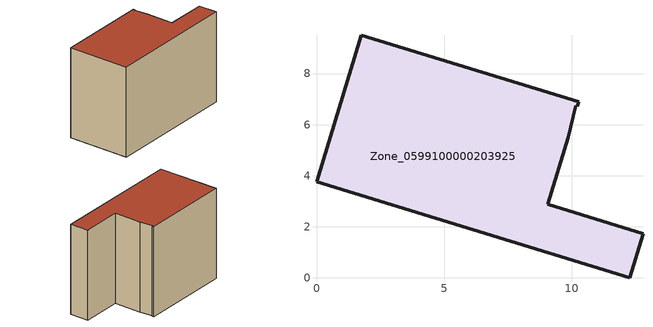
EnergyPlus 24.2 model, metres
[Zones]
Zone_0599100000203925
 floor ground (C_G): 0,3.76 1.75,9.5 10.28,6.89 10.23,6.71 10.15,6.74 9.86,5.51 9.06,2.88 12.8,1.73 12.28,0 z0
 wall outside (C_F): 1.75,9.5 0,3.76 12.28,0 12.8,1.73 9.06,2.88 9.86,5.51 10.15,6.74 10.23,6.71 10.28,6.89 1.75,9.5 z0:8.78
 roof outside (C_R): 10.23,6.71 10.28,6.89 1.75,9.5 0,3.76 12.28,0 12.8,1.73 9.06,2.88 9.86,5.51 10.15,6.74 z8.78
[BUILDING]
Pand.0599100000203925: North Axis=0; Terrain=City; Loads Convergence Tolerance Value=0.04; Temperature Convergence Tolerance Value=0.4; Solar Distribution=FullExterior; Maximum Number of Warmup Days=25; Minimum Number of Warmup Days=1
[Site:Location]
Rotterdam.The.Hague.AP_ZH_NLD Design_Conditions: Latitude=51.96; Longitude=4.45; Time Zone=1; Elevation=-4.5
[SITE:GROUNDTEMPERATURE:BUILDINGSURFACE]
18, 18, 18, 18, 18, 18, 18, 18, 18, 18, 18, 18
[MATERIAL] Thermal Absorptance=0.9; Solar Absorptance=0.7; Visible Absorptance=0.7
Name | Roughness | Thickness | Conductivity | Density | Specific Heat
G.TI.1975-1991 | MediumSmooth | 0.15 | 0.288461 | 540 | 1210
F.TI.1975-1991 | Rough | 0.3 | 0.230769 | 1920 | 840
R.TI.1975-1991 | MediumRough | 0.2 | 0.153846 | 1500 | 1000
[CONSTRUCTION]
C_G: G.TI.1975-1991
C_F: F.TI.1975-1991
C_R: R.TI.1975-1991
[ZONE]
Zone_0599100000203925: Type=1; Multiplier=1; Ceiling Height=Autocalculate; Volume=Autocalculate; Floor Area=autocalculate; Part of Total Floor Area=Yes
[ZONEINFILTRATION:DESIGNFLOWRATE]
Infil_Zone_0599100000203925: Zone or ZoneList or Space or SpaceList=Zone_0599100000203925; Schedule=AlwaysOn; Design Flow Rate Calculation Method=Flow/Area; Flow Rate per Floor Area=0.003; Constant Term Coefficient=1; Temperature Term Coefficient=0; Velocity Term Coefficient=0; Velocity Squared Term Coefficient=0
[HVACTEMPLATE:ZONE:IDEALLOADSAIRSYSTEM]
Zone_0599100000203925: Maximum Heating Supply Air Temperature=50; Minimum Cooling Supply Air Temperature=13; Maximum Heating Supply Air Humidity Ratio=0.0156; Minimum Cooling Supply Air Humidity Ratio=0.0077; Heating Limit=NoLimit; Cooling Limit=NoLimit; Dehumidification Control Type=ConstantSensibleHeatRatio; Cooling Sensible Heat Ratio=0.7; Dehumidification Setpoint=60; Humidification Control Type=None; Humidification Setpoint=30; Outdoor Air Method=None; Outdoor Air Flow Rate per Person=0.00944; Outdoor Air Flow Rate per Zone Floor Area=0; Outdoor Air Flow Rate per Zone=0; Demand Controlled Ventilation Type=None; Outdoor Air Economizer Type=NoEconomizer; Heat Recovery Type=None; Sensible Heat Recovery Effectiveness=0.7; Latent Heat Recovery Effectiveness=0.65
[ZONECONTROL:THERMOSTAT]
ThermostatControl_Zone_0599100000203925: Zone or ZoneList=Zone_0599100000203925; Control Type Schedule=DualSetpointControlType; Control 1=Thermostat_Zone_0599100000203925; Temperature Difference Between Cutout And Setpoint=0
[THERMOSTATSETPOINT:DUALSETPOINT]
Thermostat_Zone_0599100000203925: Heating Setpoint Temperature Schedule=HeatingSetpoint_Zone_0599100000203925; Cooling Setpoint Temperature Schedule=CoolingSetpoint_Zone_0599100000203925
[SCHEDULE:COMPACT]
HeatingSetpoint_Zone_0599100000203925: Through: 12/31, For: AllDays, Until: 24:00, 21
CoolingSetpoint_Zone_0599100000203925: Through: 12/31, For: AllDays, Until: 24:00, 24
DualSetpointControlType: Through: 12/31, For: AllDays, Until: 24:00, 4
AlwaysOn: Through: 12/31, For: AllDays, Until: 24:00, 1
